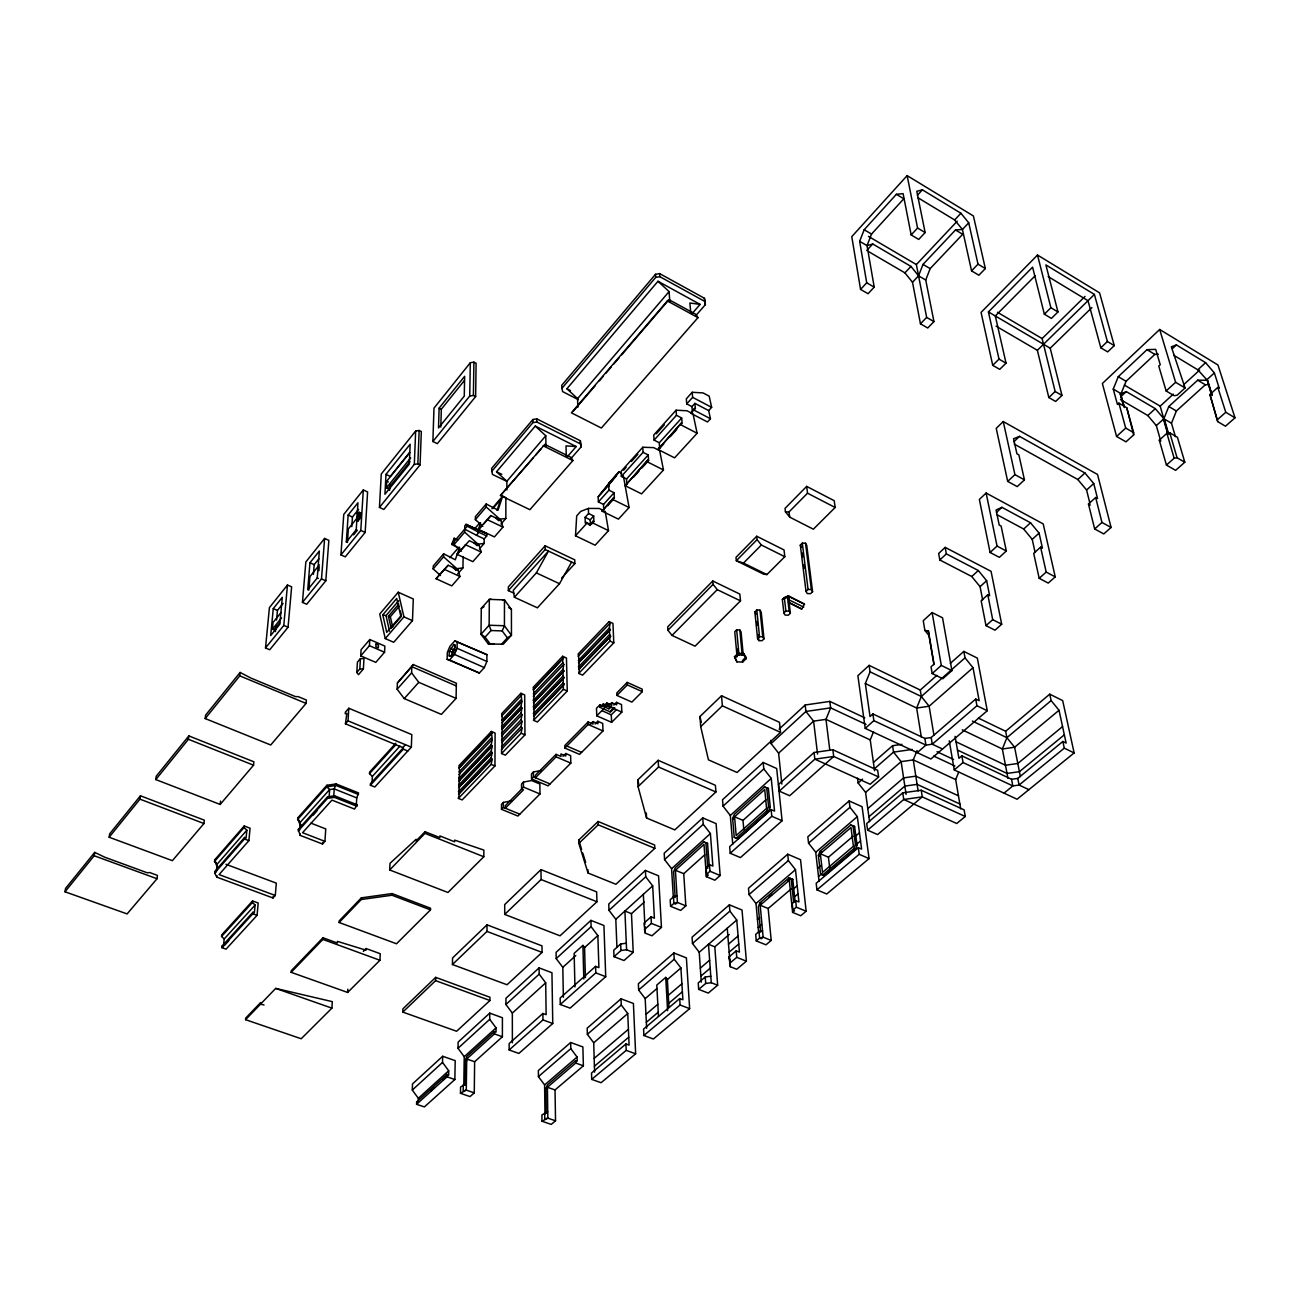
<?xml version="1.0" encoding="UTF-8"?>
<svg xmlns="http://www.w3.org/2000/svg" width="1300" height="1300" viewBox="0 0 1300 1300"><rect width="100%" height="100%" fill="white"/><g stroke="black" fill="none" stroke-linecap="round" stroke-linejoin="round"><path stroke-width="1.5" d="M504.709 914.42L504.709 904.556L540.979 869.619L596.635 891.881L596.96 901.761L560.04 935.805L504.709 914.42L541.109 879.548L540.979 869.619M501.004 524.062L505.846 518.472L505.846 497.656L502.694 496.129L491.904 508.706M512.379 1042.746L512.33 1013.09L505.927 1004.51L505.927 998.286L539.094 967.883L551.947 972.741L552.76 1023.49L518.879 1053.439L509.161 1049.977L509.145 1043.575L542.88 1013.464L546.13 1014.65L545.707 982.849L539.175 974.139L539.094 967.883M506.87 489.986L506.87 481.26L545.789 435.76L535.259 426.075L496.535 471.77L506.87 481.26M522.064 788.726L505.277 805.691L505.277 808.194L523.477 789.815L521.56 789.019L521.528 784.014L523.429 782.08L531.651 780.553L539.858 783.997L539.988 793.975L517.92 816.043L501.491 809.315L501.507 804.31L503.376 802.425L511.582 800.832M520.926 693.29L524.68 694.931L524.956 734.858L505.375 755.154L501.573 753.545L501.573 749.271L522.064 728.114L521.105 726.472L522.015 721.403L521.056 719.778L521.983 714.724L521.024 713.099L521.95 708.077L520.991 706.452L521.901 701.464L520.926 693.29L501.654 713.684L502.58 721.841L501.621 726.83L502.564 728.439L501.605 733.46L502.548 735.069L501.589 740.122L502.531 741.747L501.589 746.817L502.531 748.442L501.573 749.271M489.743 1013.123L489.71 1019.33L496.048 1027.861L496.031 1032.102L494.439 1031.534L466.749 1056.591L465.221 1060.312L464.864 1085.094L466.375 1083.761L460.574 1086.946L460.476 1093.3L470.064 1096.599L474.273 1092.861L474.63 1061.743L502.385 1036.766L502.418 1017.737L489.743 1013.123L458.12 1042.112L458.023 1048.288L464.23 1056.689L463.824 1084.135M501.491 809.315L503.36 807.414L503.376 802.425M494.942 765.96L495.105 733.07L491.351 731.477L458.997 765.602L459.794 773.663L458.77 778.619L459.68 780.195L458.64 785.184L459.55 786.76L458.526 791.765L459.436 793.358L458.396 798.395L462.15 799.923L494.942 765.96L491.156 764.367L492.131 759.33L491.189 757.721L492.164 752.716L491.238 751.108L492.212 746.135L491.27 744.526L492.245 739.57L491.351 731.477M460.476 1093.3L466.277 1090.115L466.716 1058.964L494.423 1033.906L494.439 1031.534M489.938 1000.513L489.954 997.263L435.695 977.373L402.902 1008.849L402.789 1012.099L456.609 1031.257L489.938 1000.513L435.614 980.639L402.789 1012.099M452.433 964.519L486.98 931.417L487.029 924.836L541.986 945.864L542.067 952.396L507.016 984.75L452.433 964.519L452.562 957.97L487.029 924.836M506.805 481.374L492.424 474.402L491.595 468.423L532.886 419.51L536.77 418.876L580.336 440.765L581.197 446.81L570.733 458.786M479.407 548.909L484.152 543.449L484.201 538.899L486.72 535.99L486.736 533.699L466.017 524.371L464.766 525.85L464.652 532.155L454.058 544.538L461.468 551.168M482.869 526.337L475.378 519.626L486.216 506.968L486.233 503.961L498.046 510.185L502.694 496.129M483.795 856.749L483.86 850.102L454.675 840.125L454.642 841.799L439.904 835.932L439.855 837.59L425.019 831.691L416.081 840.97L416.146 839.296L390 863.33L389.707 869.976L447.948 892.483L483.795 856.749L424.97 833.365L389.707 869.976M486.866 661.456L486.931 654.68L454.789 640.884L449.865 646.409L447.314 652.535L447.151 659.311L479.343 673.026L484.331 667.582L486.866 661.456L457.064 648.278L457.194 641.501M491.238 599.3L489.32 599.365L481.276 608.4L481 634.254L488.101 643.711L490.279 644.02L503.262 644.215L511.452 635.278L511.42 609.456L504.465 599.901L502.271 599.69M475.637 396.565L476.109 363.269L473.899 362.148L470.291 362.749L433.973 408.135L432.884 441.496L437.336 443.657L475.637 396.565L473.395 395.444L469.739 396.045L432.884 441.496M475.378 519.626L475.41 516.62L486.233 503.961M1209.926 394.517L1217.726 421.622L1225.477 426.221L1235 417.804L1217.938 364.975L1159.681 329.485L1102.368 383.5L1116.57 436.442L1125.995 441.854L1133.681 434.85L1133.632 432.656L1126.743 407.729L1118.894 403.146L1117.447 404.479L1113.255 389.09L1118.26 376.691L1147.023 349.668L1155.684 349.359L1160.25 364.715L1158.771 366.096L1166.132 390.975L1174.095 395.704L1177.118 395.233L1185.08 387.952L1171.332 346.824L1176.403 344.923L1205.604 362.668L1214.362 372.921L1219.27 388.277L1217.824 387.4L1209.926 394.517L1217.726 421.622M473.395 395.444L473.899 362.148M463.271 1084.541L463.174 1090.911L466.277 1090.115L474.273 1092.861M442.683 1056.266L442.536 1062.425L448.695 1070.778L448.614 1074.986L447.038 1074.45L416.65 1101.961L416.585 1104.301L424.385 1106.918L454.854 1079.52L455.195 1060.638L442.683 1056.266L412.506 1083.924L412.295 1090.05L418.34 1098.289L418.259 1101.084M459.989 548.746L451.652 544.44L467.22 526.207L467.253 524.534M469.739 396.045L470.291 362.749M457.698 573.918L462.93 567.905L463.141 556.546M450.434 656.289L453.733 652.616L455.163 644.865L453.895 644.556L449.28 651.446L449.183 655.947L452.887 655.363L449.183 655.947M416.585 1104.301L446.989 1076.806L447.038 1074.45M456.073 698.376L456.381 683.264L413.238 664.528L397.41 683.004L397.134 689.211L404.235 698.587L441.382 714.399L456.073 698.376L418.779 682.321L411.613 672.88L411.84 666.673L413.238 664.528M454.058 544.538L454.188 538.233L457.844 539.939M452.01 655.135L452.075 651.983L455.309 647.156L453.895 644.556M451.652 544.44L454.188 538.233M435.614 980.639L435.695 977.373M430.495 909.886L430.544 908.229L392.096 893.571L361.368 897.845L339.235 920.855L339.137 922.496L396.5 943.767L430.495 909.886L392.031 895.229L361.286 899.502L339.137 922.496M440.521 575.494L433.176 568.929L443.56 556.806L443.641 553.8L455.293 559.78L459.582 547.398M440.798 427.082L441.317 409.224L464.441 380.445M424.97 833.365L425.019 831.691M433.176 568.929L433.274 565.939L443.641 553.8M439.124 408.119L438.506 427.976L464.262 396.126L464.652 376.301L439.124 408.119L441.317 409.224M420.062 464.896L421.33 431.519L419.152 430.462L415.659 431.031L381.274 473.996L379.454 507.406L383.841 509.454L420.062 464.896L417.852 463.84L414.31 464.409L379.454 507.406M370.402 785.216L403.358 749.174L403.423 747.597L370.484 783.64L370.402 785.216L374.806 786.988L411.336 747.159L411.808 734.614L348.806 708.256L345.361 712.221L345.264 713.781L346.889 713.375L345.426 723.808L402.756 747.581L403.358 749.174L407.81 751.01M417.852 463.84L419.152 430.462M412.474 620.653L413.303 598.991L398.239 592.231L379.73 614.023L385.239 638.576L393.721 642.298L412.474 620.653L403.926 616.866L398.239 592.231M414.31 464.409L415.659 431.031M392.031 895.229L392.096 893.571M366.129 948.545L366.048 950.186L337.464 941.379L337.366 943.02L322.969 937.755L291.281 970.694L291.151 972.335L347.652 992.452L379.941 960.278L380.234 953.729L366.129 948.545L363.35 951.373M384.556 652.259L384.865 646.1L369.785 639.535L361.075 649.724L360.717 655.883L375.781 662.383L384.556 652.259L369.444 645.694L369.785 639.535M389.626 490.327L389.919 484.364M372.044 782.275L372.352 776.409L369.509 773.663L369.59 772.119L395.817 743.226M385.986 474.354L384.946 494.244L409.305 464.1L410.15 444.226L385.986 474.354L390.325 476.418L409.695 452.351M409.923 461.63L388.034 488.719L386.392 487.955L386.734 481.195L409.776 452.579M361.286 899.502L361.368 897.845M347.652 992.452L347.831 989.202M363.382 668.98L363.967 658.661L360.425 658.613L357.419 662.139L356.801 672.457L358.491 674.651L363.382 668.98L359.824 668.931L356.801 672.457M301.665 825.126L300.186 825.354L297.684 817.976L326.918 785.265L336.082 783.933L358.589 792.951L356.736 797.891L356.298 805.691L357.126 804.781L334.539 795.795L327.632 796.786L298.285 829.433L300.137 835.364L322.498 844.009L324.919 841.36L325.764 828.929L310.928 823.144M324.919 841.36L302.543 832.699L331.955 800.117L354.543 809.071L357.126 804.781M359.824 668.931L360.425 658.613M605.215 511.387L608.514 530.628L595.14 545.22L575.494 535.795L576.696 515.889L580.694 511.42L588.38 508.414L599.284 508.479L603.736 510.656M365.17 532.415L367.591 491.952L363.301 489.954L343.752 514.442L340.941 554.905L345.28 556.855L365.17 532.415L360.799 530.4L363.301 489.954M359.418 512.428L360.815 513.061L360.506 517.936L358.118 520.894L356.931 517.01L359.418 512.428L357.142 513.76L358.524 514.41M357.419 520.585L359.808 517.611L359.32 514.036M345.426 723.808L348.026 720.85L348.806 708.256M331.906 1008.15L332.312 1001.65L275.697 988.39L245.57 1019.688L301.21 1038.749L331.906 1008.15L275.697 988.39M346.336 541.986L356.233 529.734L357.955 502.775L348.156 515.028L346.336 541.986L347.425 542.474L348.335 528.921L360.019 514.361M358.118 520.894L358.183 516.669M291.151 972.335L322.871 939.396L322.969 937.755M351.812 526.63L352.446 516.994L358.572 509.356M357.045 806.341L334.441 797.355L334.539 795.795L333.71 796.705L334.23 788.889L336.082 783.933M332.183 796.933L329.111 797.371L329.631 789.555L326.804 786.825L326.918 785.265M322.498 844.009L322.611 842.449M298.171 831.009L327.535 798.363L327.632 796.786L329.111 797.371M325.812 580.808L328.851 540.361L324.61 538.444L305.841 561.957L302.445 602.387L306.735 604.256L325.812 580.808L321.506 578.89L324.61 538.444M299.894 828.051L300.349 822.217L329.631 789.555L334.23 788.889L356.736 797.891M300.186 825.354L300.316 823.794M300.137 835.364L300.267 833.804M306.069 703.414L306.345 700.017L298.139 696.605L295.604 696.67L250.916 678.08L240.11 672.441L205.595 715.146L205.189 718.559L270.725 744.997L306.069 703.414L239.752 675.854L240.11 672.441M317.233 577.98L319.361 551.021L309.952 562.77L307.743 589.729L317.233 577.98L318.305 578.451M318.923 570.716L319.215 566.832M313.414 574.291L314.178 564.655L318.89 558.789M308.815 590.2L309.92 576.648L319.377 564.899M705.9 870.09L706.095 867.701L709.491 864.663L712.871 866.076L710.401 833.544L703.219 824.281L702.747 817.895L716.089 823.599L720.168 875.501L714.854 880.197L706.387 876.688L703.999 844.399L675.399 870.252L677.414 902.444L675.561 904.085L673.871 903.403L670.589 906.327L680.68 910.406L685.831 905.856L683.735 873.681L704.844 854.701M275.291 895.472L219.05 874.591L248.885 840.661L250.088 828.214L244.221 825.971L244.075 827.515L246.854 830.196L246.09 837.98L244.627 837.428L214.841 871.406L214.679 872.966L216.807 877.142L272.984 897.975L275.291 895.472L276.331 883.139L225.956 864.289M272.984 897.975L273.13 896.431M288.048 627.25L291.639 586.852L287.463 585.016L269.425 607.604L265.509 647.969L269.734 649.756L288.048 627.25L283.79 625.414L287.463 585.016M245.57 1019.688L245.716 1018.062L260.65 1002.544L260.504 1004.169L264.062 1004.981M257.075 915.33L258.18 903.029L252.557 900.949L221.715 934.911L221.569 936.439L224.185 938.958L223.405 946.611L222.007 946.124L221.861 947.651L226.054 949.146L257.075 915.33L252.834 913.786L221.861 947.651M221.569 936.439L252.411 902.492L252.557 900.949M252.834 913.786L252.964 912.242L254.377 912.763L255.092 905.06L252.411 902.492M275.454 631.589L276.006 625.82M276.543 620.051L277.452 610.447L283.091 603.395M273.26 608.628L270.692 635.554L279.809 624.26L282.295 597.334L273.26 608.628L277.452 610.447M279.662 622.846L273.975 629.899L272.399 629.216L273.033 622.472L280.979 612.592M214.679 872.966L244.465 838.987L244.627 837.428M253.549 765.196L253.89 761.8L188.841 735.898L156.26 776.197L155.805 779.577L220.171 804.456L253.549 765.196L188.419 739.294L155.805 779.577M216.304 871.943L217.132 864.191L246.854 830.196M217.376 865.605L217.214 867.149L214.565 860.015L244.221 825.971M216.807 877.142L216.97 875.583M220.171 804.456L220.545 801.076M203.954 823.534L204.327 820.17L140.433 795.779L109.655 833.869L109.151 837.233L172.38 860.665L203.954 823.534L139.961 799.159L109.151 837.233M188.419 739.294L188.841 735.898M608.579 486.785L609.05 483.113L616.931 474.337L600.259 494.374M157.024 878.735L157.446 875.404L149.679 872.544L147.209 872.771L104.845 857.252L94.689 852.394L65.536 888.452L65 891.784L127.108 913.916L157.024 878.735L94.169 855.741L65 891.784M791.928 905.84L792.22 903.533L795.665 900.624L798.931 901.972L795.486 869.667L788.369 860.568L787.719 854.214L800.524 859.69L806.13 911.235L800.735 915.752L792.61 912.389L789.279 880.327L760.175 905.222L763.133 937.17L761.247 938.746L759.622 938.08L756.275 940.908L765.976 944.824L771.209 940.436L768.17 908.521L791.18 888.924M139.961 799.159L140.433 795.779M94.169 855.741L94.689 852.394M588.38 508.414L588.559 513.5L585.097 517.351L585.276 522.974L585.861 522.324L589.924 525.298L593.028 521.202L593.889 521.609L591.565 524.176M788.466 602.566L801.726 609.05L804.489 604.142L788.352 595.839L784.355 597.626L782.356 599.576L783.867 613.015L785.119 615.079L788.352 615.192L790.367 613.226L788.808 599.804L789.587 596.846L788.352 595.839L782.356 599.576M497.039 510.331L500.598 499.59L492.895 508.56M477.587 531.863L480.61 522.925M923 264.404L918.564 275.844L912.502 282.246L920.465 323.814L927.745 328.006L933.952 321.588L925.73 280.036L930.15 268.613L962.682 234.293L955.5 229.954L923 264.404L930.15 268.613M985.351 268.564L973.408 215.979L907.14 175.597L851.776 236.649L860.568 289.412L868.059 293.719L874.217 287.137L866.71 282.815L859.658 241.312L864.175 229.726L896.383 194.301L903.11 193.635L911.17 234.926L918.726 239.428L925.145 232.554L916.792 191.295L922.399 189.832L960.928 213.265L968.727 222.804L978.006 264.16L985.351 268.564L978.884 275.226L971.555 270.871L962.423 229.482L954.639 219.944L917.816 197.665M896.383 194.301L903.792 198.77L871.536 234.065L867.035 245.635L874.217 287.137M1020.386 776.636L1014.617 747.24L1006.899 737.685L1005.648 731.266L1049.75 694.168L1051.131 700.586L1006.899 737.685L1002.349 748.979L1007.987 778.391M1212.25 395.265L1207.521 380.283L1197.706 380.185L1168.797 406.51L1163.549 419.526L1167.384 432.656M1175.428 436.686L1171.479 423.215L1176.386 410.995L1205.328 384.767L1208.854 384.719M852.995 825.793L854.62 826.508L857.074 845.244L855.367 849.452L824.428 875.583L822.803 874.884L853.726 848.737L855.432 844.529L852.995 825.793L850.671 825.061L820.056 851.305L818.383 855.416L820.544 874.071L822.169 874.77L822.023 873.535L818.512 876.509M950.316 663.39L963.836 651.398L965.023 657.849L921.326 696.508L916.646 708.045L921.326 737.067M917.069 750.523L913.283 759.899L918.141 790.969M960.716 808.925L955.679 779.594L958.685 772.168M1158.316 354.266L1154.839 354.38L1126.06 381.29L1120.746 394.452L1124.37 407.582M768.528 811.606L770.266 807.316L768.398 788.45L764.481 787.02L734.354 814.304L732.631 818.496L734.24 837.298L738.091 838.792L768.528 811.606L766.821 810.859L736.385 838.061L734.24 837.298M795.129 901.631L792.789 879.369L789.019 877.89L759.947 902.785L758.322 906.799L760.646 932.214M965.023 657.849L973.017 667.712L979.16 700.7L975.715 699.026L931.19 737.523L924.852 738.433L872.901 713.944L870.025 716.528L865.329 683.524L870.074 671.84L869.131 665.372L920.27 690.056L921.326 696.508L929.126 706.225L933.952 735.264M874.591 770.803L870.236 739.911L873.519 731.786M766.821 810.859L768.56 806.569L766.691 787.702M546.211 1113.141L545.886 1088.571L547.381 1084.915L575.64 1060.703L577.184 1061.255L577.086 1057.046L570.798 1048.645L570.668 1042.503L582.887 1046.939L583.375 1065.821L555.035 1089.936L555.539 1120.795L551.233 1124.403L541.986 1121.234L541.921 1114.929L547.739 1111.841M447.151 659.311L449.54 659.961L454.496 654.436L457.064 648.278M501.378 644.394L507.358 637.861L502.206 630.923L504.433 625.755L504.465 599.901L489.32 599.365L489.141 625.235L491.043 630.533L485.095 637.114L490.279 644.02M690.836 413.286L694.509 408.525L695.386 408.98L694.915 403.374L708.679 410.605L710.45 418.73L707.476 421.98L690.836 413.286L694.509 408.525M658.06 449.442L681.249 423.15L682.126 423.605L681.688 417.999L676.455 415.285L676.081 410.199L687.001 410.767L693.046 413.936L697.125 433.257L674.586 457.86L658.06 449.442L681.249 423.15M626.811 484.608L626.519 479.001L621.367 476.418L621.108 471.331L642.769 447.249L653.689 447.622L659.685 450.677L663.471 469.983L641.582 493.87L625.186 485.712L647.741 460.151L648.602 460.574L641.794 468.098M625.186 485.712L647.741 460.151M623.366 475.898L629.086 507.52L618.426 519.139L602.111 511.176L613.486 497.933L614.347 498.355L614.087 492.733L608.952 490.198L608.725 485.095L618.995 471.916L621.676 473.249M602.111 511.176L613.486 497.933M589.924 525.298L593.028 521.202M514.378 597.253L536.347 572.894L548.486 551.086L513.273 590.265L514.378 597.253L537.404 607.815L559.504 583.716L571.626 562.055M602.891 509.632L603.736 510.055L603.509 504.433L598.374 501.93L598.179 496.827L609.05 483.113M272.399 629.216L281.499 617.939M386.392 487.955L410.702 457.827M353.616 534.836L357.321 530.238L356.233 529.734M205.189 718.559L239.752 675.854M265.509 647.969L283.79 625.414M302.445 602.387L321.506 578.89M340.941 554.905L360.799 530.4M696.134 315.25L705.364 304.671L704.454 298.285L659.62 273.585L655.492 274.3L561.697 385.385L562.559 391.576L578.37 399.669M491.579 471.543L532.919 422.63L536.803 421.996L580.434 443.885L581.197 446.81M561.779 388.505L655.704 277.387L659.847 276.689L704.73 301.389L705.364 304.671M577.834 407.322L577.558 398.613L566.898 388.765L657.979 281.271L700.115 304.395L692.104 313.576M382.801 614.851L396.727 598.471L400.774 616.021L386.734 632.352L382.801 614.851L386.019 615.615L398.694 600.73M401.57 616.119L391.121 628.274L388.408 616.265L398.808 604.077M392.681 627.006L390.341 616.72L399.441 606.076M577.558 398.613L669.077 291.59L657.979 281.271M360.717 655.883L369.444 645.694M500.451 495.511L544.846 444.372L571.09 457.438L572.894 460.558L529.896 509.681L500.451 495.511L533.211 457.941M667.339 300.918L571.383 412.815L601.364 428.041L697.986 317.639L695.988 314.421L668.98 299.666L667.339 300.918L697.986 317.639M535.795 454.919L540.979 448.906M573.089 411.466L595.416 385.434M599.365 380.835L603.298 376.236M605.93 373.181L611.179 367.055M613.811 363.984L619.06 357.858M621.692 354.803L668.98 299.666M449.832 557.684L458.9 547.137M474.614 528.84L479.895 522.681M436.052 578.727L448.159 565.256L457.876 569.725L459.956 576.501L451.782 585.894L436.052 578.727L448.159 565.256M457.048 554.32L469.316 540.702L479.082 545.269L481.227 552.061L472.875 561.649L457.048 554.32L465.757 544.83M478.514 529.392L490.913 515.613L500.744 520.276L502.954 527.101L494.423 536.9L478.514 529.392L481.13 526.776M483.649 524.046L490.913 515.613M385.239 638.576L403.926 616.866M464.718 529.149L476.45 535.242L478.952 532.334L486.72 535.99M452.757 567.369L455.699 570.001L456.852 568.669L462.93 567.905M473.931 542.864L476.905 545.512L478.075 544.164L484.152 543.449M495.56 517.822L498.566 520.504L499.769 519.122L505.846 518.472M244.075 827.515L214.403 861.559L217.132 864.191M567.076 457.048L576.192 446.566L535.259 426.075M397.41 683.004L411.84 666.673L456.332 685.945M397.134 689.211L411.613 672.88M404.235 698.587L418.779 682.321M561.616 578.077L574.876 563.582L574.762 559.845L545.139 545.789L508.349 586.885L508.349 590.622L513.858 593.158M508.349 590.622L545.204 549.543L545.139 545.789M608.514 483.584L618.995 471.916M611.114 481.796L615.712 476.677M598.179 496.827L608.725 485.095M676.081 410.199L653.754 435.029L654.095 440.115L659.279 442.764L659.653 448.386L658.791 447.948M708.679 410.605L711.653 407.355L709.183 396.142L703.121 392.941L692.201 392.275L686.319 398.824L686.725 403.91L691.957 406.64L692.413 412.246L691.551 411.791M313.089 815.165L317.102 810.729M623.594 470.161L626.178 467.269M631.378 461.5L637.861 454.301M656.273 433.826L664.3 424.921M598.374 501.93L608.952 490.198M621.367 476.418L643.061 452.335L642.769 447.249M654.095 440.115L676.455 415.285M686.725 403.91L692.624 397.345L692.201 392.275M603.509 504.433L614.087 492.733M626.519 479.001L648.245 454.968L643.061 452.335M659.279 442.764L681.688 417.999M691.957 406.64L694.915 403.374M575.494 535.795L586.495 523.64M590.411 525.444L590.2 519.821L593.678 515.986L588.559 513.5M607.717 505.668L613.031 499.817M633.62 477.1L639.064 471.087M659.653 448.386L663.617 444.015M670.231 436.719L676.829 429.439M369.509 773.663L395.752 744.786M224.185 938.958L255.092 905.06M372.352 776.409L399.961 746.135M402.756 747.581L405.389 744.689M222.007 946.124L252.964 912.242M224.754 945.149L228.8 940.729M866.726 250.51L872.739 243.977L910.959 266.419L918.564 275.844L925.73 280.036M917.394 195.276L922.399 189.832M860.568 289.412L866.71 282.815M911.17 234.926L917.572 228.036L907.14 175.597M868.465 251.534L904.914 272.854L910.959 266.419M954.639 219.944L960.928 213.265M933.952 321.588L926.656 317.395L916.37 264.566L957.222 221.162M501.654 716.056L521.869 694.899M968.727 222.804L962.423 229.482L955.5 229.954M501.637 720.233L520.959 699.855M562.656 656.273L533.211 687.31L534.251 695.467L533.358 700.408L534.316 702.033L533.423 707.021L534.381 708.646L533.488 713.651L534.462 715.276L533.553 720.33L537.387 721.988L567.255 691.048L566.459 657.995L562.656 656.273L563.631 657.881L534.17 688.919M501.637 722.637L520.975 702.26M458.965 767.959L491.335 733.85M502.58 721.841L521.901 701.464M533.244 689.699L563.631 657.881M459.907 767.163L492.277 733.054M458.884 772.086L491.319 737.994M501.621 726.83L520.991 706.452M533.276 693.842L562.803 662.821L562.705 658.645M501.621 729.251L521.008 708.874M458.835 774.475L492.245 739.57M502.564 728.439L521.95 708.077M533.309 696.231L563.778 664.446L562.803 662.821M501.605 733.46L521.024 713.099M458.77 778.619L491.27 744.526M533.358 700.408L562.949 669.386L563.778 664.446M609.066 621.611L578.175 653.997L579.361 662.041L578.549 666.9L579.54 668.525L578.727 673.4L582.611 675.139L613.795 642.834L612.95 623.399L609.066 621.611L610.09 623.22L578.24 656.337M458.721 781.008L491.254 746.931M501.605 735.881L521.983 714.724M533.374 702.812L563.924 671.028L562.949 669.386M459.68 780.195L492.212 746.135M534.316 702.033L563.924 671.028M501.589 740.122L521.056 719.778M458.64 785.184L491.238 751.108M533.423 707.021L563.095 676L562.997 671.791M578.354 660.433L609.342 628.046L610.09 623.22M458.591 787.572L491.221 753.512M501.589 742.56L522.015 721.403M533.439 709.426L564.07 677.641L563.095 676M459.55 786.76L492.164 752.716M534.381 708.646L564.07 677.641M578.419 662.789L610.366 629.671L609.342 628.046M579.361 662.041L610.366 629.671M458.526 791.765L491.189 757.721M501.589 746.817L521.105 726.472M533.488 713.651L563.241 682.663L563.144 678.421M578.549 666.9L609.602 634.53L609.44 630.403M458.477 794.186L491.173 760.142M533.52 716.072L564.233 684.304L563.241 682.663M578.614 669.273L610.642 636.171L609.602 634.53M459.436 793.358L492.131 759.33M534.462 715.276L564.233 684.304M579.54 668.525L610.642 636.171M458.396 798.395L491.156 764.367M501.573 753.545L521.137 733.216L522.064 728.114M533.553 720.33L563.387 689.341L563.29 685.084M578.727 673.4L609.879 641.046L609.716 636.903M920.465 323.814L926.656 317.395M971.555 270.871L978.006 264.16M712.774 580.97L667.729 626.827L667.94 630.224L672.019 635.408L695.061 646.181L740.496 600.876L739.846 594.1L712.774 580.97L713.066 584.366L717.242 589.648L740.496 600.876M756.714 536.25L735.995 557.342L736.32 560.722L763.555 574.145L766.886 574.584L784.81 556.709L784.03 549.933L756.714 536.25L757.071 539.646L761.361 545.009L784.81 556.709M806.65 486.395L785.038 508.381L785.428 511.777L789.799 517.189L813.361 529.197L835.153 507.488L834.21 500.695L806.65 486.395L807.528 493.188L788.905 512.07L785.428 511.777M667.94 630.224L713.066 584.366M757.071 539.646L736.32 560.722L743.503 563.062L766.886 574.584M1048.19 276.591L1088.019 300.706L1100.824 347.799L1107.681 351.894L1114.263 345.621L1099.572 292.858L1037.514 255.044L981.061 312.406L992.729 365.332L999.749 369.363L1006.038 363.171L995.312 315.965L1035.255 275.665M541.645 770.461L533.423 771.956L531.489 773.906L531.538 778.911L548.096 785.866L570.83 763.133L570.635 755.625L565.76 753.529L562.997 756.308M611.65 706.355L609.082 708.923L599.869 704.844L596.489 708.256L596.749 715.812L611.601 722.345L621.839 712.108L621.497 704.567L616.558 702.374L613.844 705.12M1006.038 363.171L999.001 359.125L988.423 311.919L1032.59 267.15L1044.355 314.194L1051.424 318.402L1057.956 311.967L1045.899 264.924L1094.405 294.434L1107.389 341.51L1114.263 345.621M614.786 707.753L610.529 712.026L599.95 707.346L603.346 703.918L621.839 712.108M672.019 635.408L717.242 589.648M743.503 563.062L761.361 545.009M521.56 789.019L523.461 787.085L523.429 782.08M531.538 778.911L533.471 776.961L533.423 771.956M556.059 754.341L535.372 775.271L535.405 777.774L556.108 756.844L556.059 754.341L560.983 756.438L560.918 753.935L565.809 756.031L565.76 753.529M597.805 721.273L597.886 723.775L592.962 721.614L593.044 724.116L588.087 721.955L564.785 745.534L564.834 748.053L579.572 754.39L602.989 730.957L602.712 723.434L597.805 721.273L595.059 724.035M616.558 702.374L616.671 704.876L611.715 702.683L611.829 705.185L606.856 702.975L603.444 706.42L603.346 703.918M627.217 682.386L616.834 692.9L616.931 695.419L631.865 702.097L642.298 691.665L642.151 689.146L627.217 682.386L627.331 684.921L616.931 695.419M564.834 748.053L588.169 724.474L588.087 721.955M596.749 715.812L606.954 705.494L606.856 702.975M607.636 705.803L609.342 704.08M590.216 724.376L592.962 721.614M609.44 704.974L611.715 702.683M608.416 708.63L610.691 706.339M609.863 711.734L613.941 707.622M611.601 722.345L611.293 714.821L616.395 709.686M800.312 545.09L802.311 543.091L805.529 543.205L806.731 545.317L812.581 591.695L810.517 593.678L807.251 593.564L806.016 591.467L800.312 545.09L801.515 547.186M992.729 365.332L999.001 359.125M1044.355 314.194L1050.888 307.726L1037.514 255.044M743.259 655.07L741.065 631.946L739.83 629.964L736.661 629.85L734.76 631.735L737.067 656.776M754.861 611.91L756.811 610.009L759.996 610.122L761.231 612.137L763.994 638.82L762.028 640.721L758.826 640.608L757.575 638.592L754.861 611.91L756.113 613.941M996.076 326.154L1037.368 350.301L1048.824 397.54L1055.649 401.456L1061.97 395.428L1055.145 391.495L1042.112 338.569L1085.029 296.416M1037.368 350.301L1094.405 294.434M1061.97 395.428L1050.221 348.205L1091.886 307.58M734.516 656.695L737.994 653.315L743.73 653.51L745.989 657.069L746.151 658.694L742.674 662.058L736.938 661.863L734.516 656.695L736.938 661.863M734.663 658.304L738.14 654.924L743.892 655.119L746.151 658.694M757.575 638.592L759.525 636.691L762.742 636.789L763.994 638.82M783.867 613.015L785.883 611.049L789.133 611.163L790.367 613.226M806.016 591.467L808.064 589.469L811.346 589.582L812.581 591.695M744.835 658.206L742.511 660.449L742.674 662.058M1003.259 421.558L996.222 428.334L1007.695 481.406L1017.217 486.606L1024.449 479.863L1018.875 454.87L1016.925 453.798L1013.577 438.75L1019.525 436.361L1084.947 473.005L1093.739 483.535L1097.541 498.55L1095.672 497.51L1088.457 504.01L1094.665 528.954L1103.765 533.926L1111.078 527.459L1097.541 474.484L1003.259 421.558L1014.926 474.614L1024.449 479.863M699.936 716.544L721.533 695.744L779.464 722.312L780.536 732.355L737.051 772.476L708.435 759.834L700.7 726.619L699.936 716.544L701.301 722.41M637.715 779.951L658.158 760.305L715.39 785.298L715.926 791.976L674.814 829.904L646.571 817.992L638.056 786.646L637.715 779.951L638.722 783.64M578.744 840.06L598.097 821.486L654.648 845.033L654.826 848.347L615.908 884.276L588.039 873.031L578.825 843.391L578.744 840.06L581.62 849.322M578.825 843.391L598.211 824.817L598.097 821.486M638.056 786.646L658.548 767.016L658.158 760.305M700.7 726.619L722.378 705.835L721.533 695.744M1048.824 397.54L1055.145 391.495M1100.824 347.799L1107.389 341.51M1013.87 441.74L1019.525 436.361M986.131 493.041L979.355 499.427L990.096 552.484L999.359 557.359L1006.33 551.005L1001.114 526.045L999.212 525.038L996.076 509.99L1001.926 507.341L1030.526 522.779L1039.09 533.13L1042.454 548.145L1040.601 547.154L1033.695 553.394L1039.188 578.321L1048.222 583.082L1055.243 576.875L1043.201 523.916L986.131 493.041L997.051 546.097L1006.33 551.005M1007.695 481.406L1014.926 474.614M945.165 547.381L946.351 553.881L978.331 570.521L986.651 580.71L989.641 595.709L987.789 594.766L981.159 600.746L986.001 625.641L994.987 630.191L1001.699 624.244L991.071 571.334L945.165 547.381L938.649 553.475L939.835 559.975L971.766 576.517L980.07 586.674L982.638 599.82M939.835 559.975L946.351 553.881M996.483 512.411L1001.926 507.341M1121.283 396.24L1126.271 391.592L1155.31 408.655L1164.41 419.396L1168.781 434.395M1172.519 348.546L1176.403 344.923M779.106 729.121L805.188 705.006L829.822 701.399L864.727 717.795M781.836 784.062L778.602 753.171L771.079 743.6L805.935 711.457L830.635 707.866L865.995 724.409M990.096 552.484L997.051 546.097M1116.57 436.442L1125.703 428.074L1118.894 403.146M1166.132 390.975L1175.606 382.298L1159.681 329.485M590.915 920.384L591.11 926.689L597.854 935.577L598.894 967.639L595.595 966.371L560.154 998.026L560.267 1004.494L570.115 1008.15L605.719 976.674L603.931 925.502L590.915 920.384L556.091 952.315L556.205 958.587L562.803 967.346L563.387 997.246M645.401 870.447L645.726 876.801L652.681 885.869L654.404 918.19L651.056 916.841L643.971 923.179L645.288 933.156L651.966 935.789L661.456 927.404L658.58 875.842L645.401 870.447L608.774 904.02L609.001 910.341L615.81 919.279L616.931 947.424M702.747 817.895L664.186 853.239L664.56 859.592L671.58 868.725L673.303 897.065M763.181 762.483L763.815 768.918L771.241 778.391L774.556 811.119L771.128 809.624L729.658 846.658L730.21 853.271L740.431 857.577L782.096 820.755L776.685 768.528L763.181 762.483L722.524 799.744L723.06 806.146L730.324 815.49L732.745 844.252M869.131 665.372L857.87 675.707L865.215 728.374L930.865 759.005L987.269 710.742L977.34 658.109L963.836 651.398M924.885 630.435L928.411 631.004L934.066 664.105L931.044 666.803L932.197 673.53L942.792 678.697L951.925 670.637L942.549 617.825L932.133 612.576L923.244 620.701L924.885 630.435L928.931 635.44L933.92 664.641M778.602 753.171L813.605 721.142L825.971 719.355L870.236 739.911M971.766 576.517L978.331 570.521M996.905 514.637L1023.701 529.019L1030.526 522.779M1014.227 444.08L1077.83 479.521L1084.947 473.005M1120.486 399.555L1147.803 415.529L1155.31 408.655M1173.77 355.274L1197.804 369.801L1205.604 362.668M1167.806 432.916L1160.185 406.152L1173.331 394.127M1183.569 384.8L1199.624 370.11M412.295 1090.05L442.536 1062.425M458.023 1048.288L489.71 1019.33M505.927 1004.51L539.175 974.139M556.205 958.587L591.11 926.689M609.001 910.341L645.726 876.801M664.56 859.592L703.219 824.281M723.06 806.146L763.815 768.918M585.406 977.616L584.561 947.602L582.904 945.392L574.145 953.355L574.941 986.895M1159.291 440.164L1166.441 465.075L1175.606 470.356L1184.804 462.215L1177.443 437.32L1169.789 432.851L1166.896 433.306L1159.291 440.164L1160.737 441.009L1156.318 425.604L1163.874 418.762L1171.479 423.215M1214.362 372.921L1206.53 380.023L1207.521 380.283L1211.226 393.786M980.07 586.674L986.651 580.71M1035.125 552.5L1032.216 539.354L1039.09 533.13M1089.855 503.165L1086.589 490.019L1093.739 483.535M418.34 1098.289L448.695 1070.778M464.23 1056.689L496.048 1027.861M512.33 1013.09L545.707 982.849M562.803 967.346L575.803 955.549M584.561 947.602L597.854 935.577M615.81 919.279L652.681 885.869M671.58 868.725L710.401 833.544M730.324 815.49L771.241 778.391M709.183 865.15L707.558 843.408L703.82 841.945L675.253 867.815L673.579 871.894L675.155 897.504M431.243 1090.7L434.135 1088.084M442.829 1080.219L448.614 1074.986M734.565 816.758L764.725 789.49L766.577 808.356L736.174 835.575L734.565 816.758L742.983 820.398L743.827 829.79M626.291 943.231L620.653 943.995L613.762 950.154L614.006 956.67L623.984 960.521L633.23 952.347L631.475 913.656L644.264 902.119M814.06 752.489L778.57 784.452L779.269 791.131L789.685 795.73L833.706 756.47L832.861 749.775L814.06 752.489L814.856 759.168L779.269 791.131M742.983 820.398L766.009 799.695M676.991 895.862L673.481 896.821L670.199 899.763L670.589 906.327M865.215 728.374L873.86 720.655L872.901 713.944M509.161 1049.977L542.961 1019.915L542.88 1013.464M560.267 1004.494L595.79 972.888L595.595 966.371M614.006 956.67L620.929 950.528L626.584 949.764L633.23 952.347M644.296 929.727L651.398 923.406L651.056 916.841M709.491 864.663L709.979 871.276L706.582 874.299L706.387 876.688L708.273 875.014L706.582 874.299L706.095 867.701M730.21 853.271L771.778 816.27L771.128 809.624M932.197 673.53L941.298 665.421L932.133 612.576M986.001 625.641L992.712 619.661L987.789 594.766M1039.188 578.321L1046.191 572.081L1040.601 547.154M1094.665 528.954L1101.961 522.454L1095.672 497.51M1166.441 465.075L1174.144 458.218L1177.069 457.762L1184.804 462.215M1217.759 419.396L1225.77 412.279L1217.824 387.4M920.27 690.056L936.796 675.399M973.017 667.712L929.126 706.225L916.646 708.045L865.329 683.524M873.454 762.434L892.58 745.696L901.908 744.364M869.57 821.714L865.572 792.383L858.13 782.99L862.566 779.122M874.364 768.836L893.539 752.115L912.226 749.45M570.668 1042.503L538.363 1070.501L538.428 1076.628L544.602 1084.915L544.976 1114.035M621.026 998.806L621.286 1005.014L627.754 1013.561L629.086 1045.119L625.95 1043.965L591.533 1073.036L591.711 1079.39L601.071 1082.721L635.635 1053.812L633.409 1003.47L621.026 998.806L587.194 1028.154L587.356 1034.329L593.71 1042.779L594.587 1072.175M673.871 952.965L674.245 959.221L680.908 967.964L682.89 999.781L679.705 998.562L643.581 1029.08L643.874 1035.499L653.347 1039.009L689.65 1008.654L686.384 957.889L673.871 952.965L638.365 983.775L638.641 989.999L645.19 998.611L646.636 1028.251M729.365 904.833L729.869 911.138L736.759 920.059L739.424 952.12L736.206 950.836L728.991 956.93L730.324 966.729L736.742 969.264L746.395 961.188L742.024 910.016L729.365 904.833L692.055 937.186L692.477 943.459L699.221 952.25L701.285 982.15M787.719 854.214L748.475 888.241L749.044 894.562L755.999 903.549L758.631 932.458M849.144 800.93L849.972 807.3L857.318 816.611L861.624 849.127L858.325 847.697L816.189 883.285L816.936 889.866L826.735 893.994L869.066 858.601L862.095 806.715L849.144 800.93L807.836 836.761L808.551 843.115L815.734 852.296L819.081 881.4M878.621 776.961L870.188 784.258L814.856 759.168L833.706 756.47L878.621 776.961L877.663 770.299L832.861 749.775M865.572 792.383L901.127 761.637L913.283 759.899L955.679 779.594M538.428 1076.628L570.798 1048.645M587.356 1034.329L621.286 1005.014M638.641 989.999L674.245 959.221M692.477 943.459L729.869 911.138M749.044 894.562L788.369 860.568M808.551 843.115L849.972 807.3M917.215 752.635L925.941 745.111L932.279 744.201L976.95 705.738L975.715 699.026M668.964 1007.321L667.371 979.566L665.73 977.405L656.793 985.059L658.466 1016.389M544.602 1084.915L577.086 1057.046M593.71 1042.779L627.754 1013.561M645.19 998.611L656.971 988.504M667.371 979.566L680.908 967.964M699.221 952.25L736.759 920.059M755.999 903.549L795.486 869.667M815.734 852.296L857.318 816.611M867.783 808.6L903.597 777.887L915.818 776.165L958.458 795.811M769.21 896.903L772.265 894.286M787.572 881.189L790.628 878.572L789.019 877.89M541.986 1121.234L547.836 1118.146L547.414 1087.271L575.705 1063.059L575.64 1060.703M820.332 853.742L850.996 827.515L853.401 846.251L822.51 872.414L820.332 853.742L828.425 857.22L829.758 868.416M710.808 976.251L705.25 976.983L698.23 982.914L698.669 989.381L708.24 993.086L717.665 985.221L714.805 946.822L729.251 934.472M868.904 816.774L904.849 786.094L917.101 784.371L959.871 803.985M902.752 792.837L866.71 823.534L867.604 830.164L877.581 834.568L922.269 796.884L921.229 790.238L902.752 792.837L903.744 799.484L956.719 823.501L965.266 816.497L964.129 809.867L921.229 790.238M828.425 857.22L852.979 836.322M594.181 1058.379L628.42 1029.259M645.954 1014.341L657.816 1004.266M668.281 995.361L681.899 983.775M700.31 968.11L709.637 960.18M728.52 944.125L738.075 936M757.445 919.523L759.671 917.638M793.764 888.648L797.192 885.722M817.586 868.384L821.08 865.41M855.839 835.851L859.462 832.78M867.604 830.164L903.744 799.484L922.269 796.884L965.266 816.497M594.409 1066.244L628.745 1037.172M646.344 1022.271L658.239 1012.212M668.736 1003.324L682.386 991.754M700.863 976.105L710.222 968.191M729.154 952.153L738.758 944.028M758.176 927.583L761.524 924.755M794.609 896.74L798.054 893.831M856.911 844.009L860.535 840.938M1051.131 700.586L1059.029 710.271L1066.13 743.08L1062.847 741.488L1017.77 778.408L1011.562 779.285L961.854 755.852L958.929 758.322L955.094 736.369M762.515 930.638L759.038 931.564L755.69 934.391L756.275 940.908M1049.75 694.168L1062.685 700.602L1074.141 752.944L1017.071 799.24L954.249 769.925L963.024 762.531L961.854 755.852M591.711 1079.39L626.21 1050.368L625.95 1043.965M643.874 1035.499L680.095 1005.014L679.705 998.562M698.669 989.381L705.705 983.466L711.262 982.719L717.665 985.221M729.511 963.43L736.742 957.336L736.206 950.836M795.665 900.624L796.364 907.173L792.903 910.081L792.61 912.389L794.528 910.764L792.903 910.081L792.22 903.533M816.936 889.866L859.186 854.295L858.325 847.697M1059.029 710.271L1014.617 747.24L1002.349 748.979L962.309 729.852M1062.555 726.57L1017.803 763.49L1005.452 765.229L956.053 741.812M1064.342 734.809L1019.411 771.696L1007.029 773.435L957.483 750.051M1004.006 793.146L1012.83 785.915L1019.07 785.054L1064.294 748.15L1062.847 741.488M507.358 637.861L511.452 635.278L504.433 625.755L489.141 625.235L481 634.254L485.095 637.114M481.276 608.4L484.006 606.726M1126.271 391.592L1120.324 394.192L1123.411 405.454M872.739 243.977L867.035 245.635L859.658 241.312M327.535 798.363L334.441 797.355M455.699 570.001L457.876 569.725M476.905 545.512L479.082 545.269M498.566 520.504L500.744 520.276M491.043 630.533L502.206 630.923M488.101 643.711L493.789 643.906M576.192 446.566L566.02 445.868L566.28 456.332M360.815 513.061L358.329 512.281M486.736 533.699L466.017 524.371M700.115 304.395L689.894 302.998L690.755 313.105M449.28 651.446L452.075 651.983M388.408 616.265L390.341 616.72M486.931 654.68L454.789 640.884M768.398 788.45L764.481 787.02M854.62 826.508L850.671 825.061M416.65 1101.961L418.21 1102.481M555.539 1120.795L547.836 1118.146L544.749 1118.91L544.668 1112.605M446.989 1076.806L454.854 1079.52M465.221 1060.312L466.814 1060.865M545.886 1088.571L547.414 1089.108M466.716 1058.964L474.63 1061.743M547.414 1087.271L555.035 1089.936M494.423 1033.906L502.385 1036.766M575.705 1063.059L583.375 1065.821M820.544 874.071L824.428 875.583M322.871 939.396L379.941 960.278M542.961 1019.915L552.76 1023.49M626.21 1050.368L635.635 1053.812M244.465 838.987L248.885 840.661M486.98 931.417L542.067 952.396M595.79 972.888L605.719 976.674M680.095 1005.014L689.65 1008.654M298.285 829.433L299.748 830.001M631.475 913.656L624.91 911.04L626.584 949.764M714.805 946.822L708.484 944.304L711.262 982.719M541.109 879.548L596.96 901.761M651.398 923.406L661.456 927.404M736.742 957.336L746.395 961.188M358.491 794.511L335.985 785.492L326.804 786.825L297.57 819.536L300.349 822.217M685.831 905.856L677.414 902.444L673.871 903.403L673.481 896.821M771.209 940.436L763.133 937.17L759.622 938.08L759.038 931.564M503.36 807.414L519.805 814.158M759.947 902.785L761.556 903.451M675.399 870.252L683.735 873.681M760.175 905.222L768.17 908.521M348.026 720.85L411.336 747.159M598.211 824.817L654.826 848.347M709.979 871.276L720.168 875.501M796.364 907.173L806.13 911.235M523.461 787.085L539.988 793.975M533.471 776.961L550.03 783.916M707.558 843.408L705.884 842.693L707.785 868.4M792.789 879.369L791.18 878.686L793.634 902.249M703.82 841.945L705.51 842.644M556.108 756.844L570.83 763.133M736.385 838.061L738.091 838.792M521.137 733.216L524.956 734.858M566.832 746.038L581.571 752.391M732.631 818.496L734.321 819.227M818.383 855.416L820.008 856.099M820.056 851.305L821.665 852.004M658.548 767.016L715.926 791.976M771.778 816.27L782.096 820.755M859.186 854.295L869.066 858.601M768.56 806.569L770.266 807.316M855.432 844.529L857.074 845.244M853.726 848.737L855.367 849.452M449.54 659.961L479.343 673.026M588.169 724.474L602.989 730.957M454.496 654.436L484.331 667.582M602.046 710.726L611.293 714.821M563.387 689.341L567.255 691.048M309.952 562.77L314.178 564.655M627.331 684.921L642.298 691.665M722.378 705.835L780.536 732.355M609.879 641.046L613.795 642.834M444.194 569.27L459.956 576.501M348.156 515.028L352.446 516.994M536.347 572.894L559.504 583.716M465.368 544.668L481.227 552.061M476.45 535.242L484.201 538.899M937.024 751.709L953.55 759.476M933.709 756.08L954.883 765.976M942.533 749.028L932.279 744.201L931.19 737.523M1028.869 789.653L1019.07 785.054L1017.77 778.408M873.86 720.655L925.941 745.111L924.852 738.433M963.024 762.531L1012.83 785.915L1011.562 779.285M545.204 549.543L574.876 563.582M386.734 481.195L388.375 481.959M486.996 519.529L502.954 527.101M870.074 671.84L921.326 696.508M972.367 721.077L1006.899 737.685M978.445 718.136L1005.648 731.266M496.535 471.77L501.816 474.337M976.95 705.738L987.269 710.742M1064.294 748.15L1074.141 752.944M585.097 517.351L590.2 519.821M592.247 522.73L608.514 530.628M585.861 522.324L590.135 524.387M803.725 607.1L788.808 599.804L787.589 597.74L784.355 597.626L785.883 611.049M788.905 602.371L801.726 609.05M941.298 665.421L951.925 670.637M804.489 604.142L789.587 596.846L787.589 597.74L789.133 611.163M612.722 499.46L629.086 507.52M543.124 445.754L572.894 460.558M646.994 461.663L663.471 469.983M992.712 619.661L1001.699 624.244M566.898 388.765L570.472 390.601M680.534 424.661L697.125 433.257M807.528 493.188L835.153 507.488M467.22 526.207L478.952 532.334M693.794 410.02L710.45 418.73M692.624 397.345L711.653 407.355M1046.191 572.081L1055.243 576.875M1101.961 522.454L1111.078 527.459M1088.457 504.01L1090.326 505.05M1125.703 428.074L1133.632 432.656M1113.255 389.09L1121.071 393.673L1120.324 394.192L1124.354 406.933M868.498 236.405L916.37 264.566M997.458 312.293L1042.112 338.569M988.423 311.919L1050.221 348.205M1118.26 376.691L1126.06 381.29M1168.797 406.51L1176.386 410.995M864.175 229.726L871.536 234.065M1124.403 385.076L1160.185 406.152M917.572 228.036L925.145 232.554M1050.888 307.726L1057.956 311.967M1175.606 382.298L1185.08 387.952M1225.77 412.279L1235 417.804M1147.023 349.668L1154.839 354.38M1197.706 380.185L1205.328 384.767M450.629 648.212L453.017 649.724M508.706 607.587L511.42 609.456M443.56 556.806L456.852 568.669M464.652 532.155L478.075 544.164M486.216 506.968L499.769 519.122M455.065 649.383L456.137 650.536M1197.804 369.801L1207.082 380.023L1211.828 395.005M1147.803 415.529L1156.318 425.604M1077.83 479.521L1086.589 490.019M1023.701 529.019L1032.216 539.354M904.914 272.854L912.502 282.246M214.565 860.015L216.678 864.208M297.684 817.976L299.65 822.347M582.758 853.044L585.634 862.306M1169.789 432.851L1177.069 457.762M1166.896 433.306L1174.144 458.218M1133.681 434.85L1126.743 407.729M728.991 956.93L729.804 960.229M400.384 610.967L401.18 614.396M386.019 615.615L389.529 631.166M949.26 740.821L954.249 769.925M788.905 512.07L789.799 517.189M906.1 794.365L901.127 761.637L893.539 752.115L892.58 745.696M857.496 778.18L858.13 782.99M829.822 701.399L830.635 707.866L825.971 719.355L829.839 750.344M805.529 543.205L811.346 589.582M802.311 543.091L808.064 589.469M802.23 552.988L802.717 556.855M803.66 564.59L804.148 568.441M817.554 754.065L813.605 721.142L805.935 711.457L805.188 705.006M928.411 631.004L928.931 635.44M759.996 610.122L762.742 636.789M770.738 740.383L771.079 743.6M756.811 610.009L759.525 636.691M756.876 621.562L757.266 625.365M758.241 634.904L758.826 640.608M743.73 653.51L743.892 655.119M739.83 629.964L742.186 655.005M736.661 629.85L739.001 654.908M737.441 649.122L737.799 652.974M737.994 653.315L738.14 654.924M704.454 298.285L704.73 301.389M727.253 928.2L730.324 966.729M669.077 291.59L669.841 301.697M659.62 273.585L659.847 276.689M705.25 976.983L705.705 983.466M655.492 274.3L655.704 277.387M648.245 454.968L648.602 460.574M665.73 977.405L667.599 1010.717M646.311 812.988L646.571 817.992M643.337 894.335L644.849 924.592M644.962 926.608L645.288 933.156M620.653 943.995L620.929 950.528M593.678 515.986L593.889 521.609M599.869 704.844L599.95 707.346M580.336 440.765L580.434 443.885M587.941 869.716L588.039 873.031M582.904 945.392L583.814 978.998M545.789 435.76L545.967 446.225M536.77 418.876L536.803 421.996M532.886 419.51L532.919 422.63M376.025 643.988L375.879 646.75L378.316 647.806L378.463 645.06L376.025 643.988M1164.41 419.396L1163.549 419.526L1164.41 419.396"/></g></svg>
